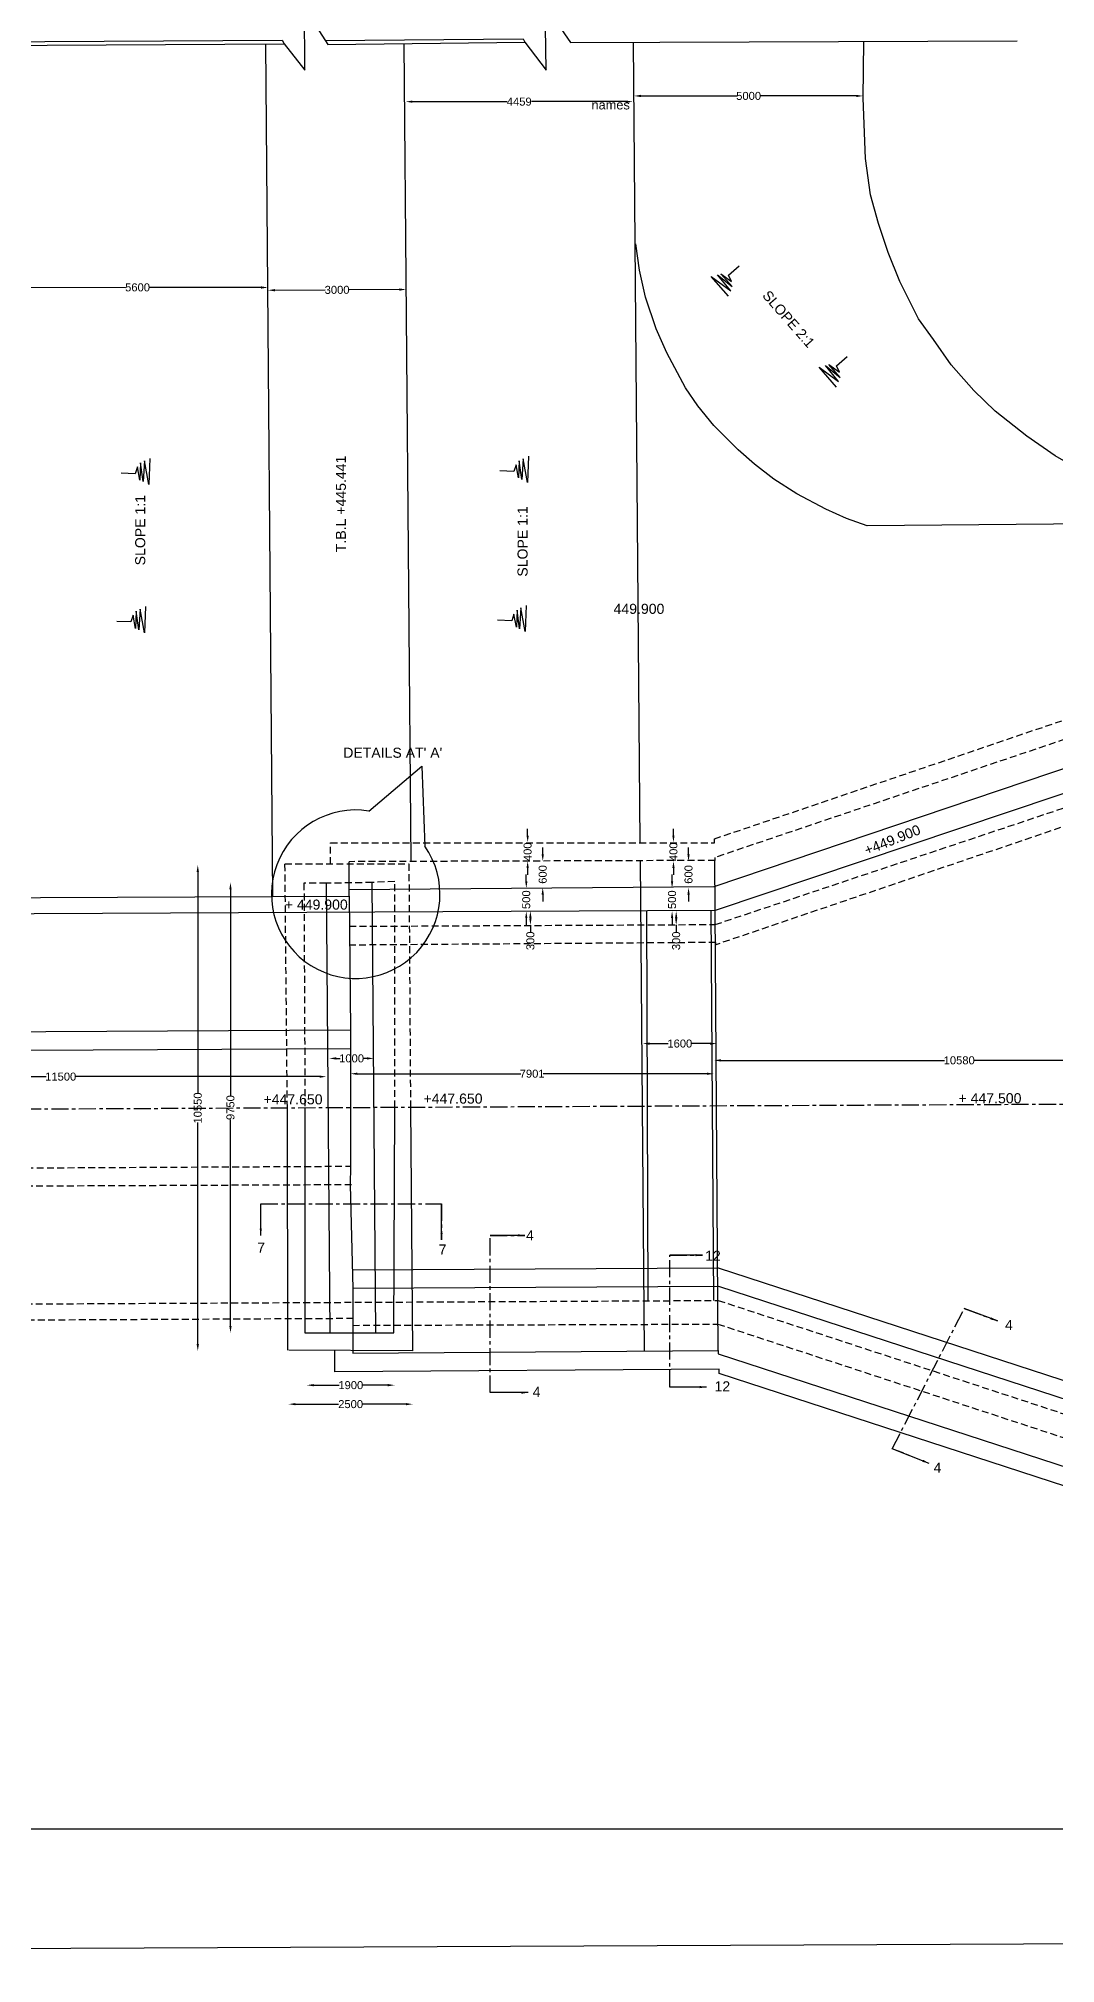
# Model space of a CAD drawing. Header units: millimetres. Extents: x -291 to 121906, y -4 to 63377.
# Drawn here: x 71762 to 94006, y -4 to 42093 of the extents above; entities that cross this region are included whole.
import ezdxf

# ---------------------------------------------------------------- set-up
doc = ezdxf.new("R2010")
doc.units = ezdxf.units.MM
doc.header["$MEASUREMENT"] = 0
doc.linetypes.add('CENTER', pattern=[2, 1.25, -0.25, 0.25, -0.25])
doc.linetypes.add('DASHED', pattern=[0.75, 0.5, -0.25])
for name, color, linetype in [('DIM', 7, 'Continuous'), ('DWG', 7, 'Continuous'), ('TXT', 7, 'Continuous')]:
    doc.layers.add(name, color=color, linetype=linetype)
doc.styles.get("Standard").update_dxf_attribs({"font": 'arial.ttf'})
doc.dimstyles.new('Civil', dxfattribs={"dimtxt": 175, "dimasz": 150, "dimexe": 0.1, "dimexo": 0.0625, "dimgap": 0.09, "dimtad": 0, "dimdec": 0, "dimzin": 12, "dimdsep": 46, "dimtxsty": 'Standard', "dimcen": 0.1, "dimse1": 1, "dimse2": 1, "dimadec": 0, "dimazin": 2, "dimtfac": 1, "dimtdec": 0, "dimtofl": 0, "dimtmove": 0, "dimatfit": 3, "dimfxl": 1, "dimfrac": 1, "dimtolj": 1, "dimtzin": 0, "dimarcsym": 0})
picture_1 = doc.add_image_def('image1.jpg', size_in_pixel=(4892, 9492))

# ---------------------------------------------------------------- blocks, each defined once
blk = doc.blocks.new('*D45')
at = {"layer": 'Defpoints', "color": 0, "linetype": 'ByBlock', "transparency": 16777216}
for p in [(76782, 36648), (71075, 36607), (76782, 36603)]:
    blk.add_point(p, dxfattribs=at)
at = {"layer": 'DIM', "color": 0, "linetype": 'ByBlock', "lineweight": -2, "transparency": 16777216}
for p, q in [((71225, 36652), (73667, 36650)), ((76632, 36648), (74190, 36649))]:
    blk.add_line(p, q, dxfattribs=at)
at = {"layer": 'DIM', "color": 0, "linetype": 'ByBlock', "transparency": 16777216}
for points in [[(71225, 36677), (71225, 36627), (71075, 36652)], [(76632, 36673), (76632, 36623), (76782, 36648)]]:
    blk.add_solid(points, dxfattribs=at)
at = {"layer": 'DIM', "color": 0, "linetype": 'ByBlock', "transparency": 16777216, "insert": (73929, 36650), "char_height": 175, "attachment_point": 5, "rotation": 359.9602}
blk.add_mtext('\\A1;5600', dxfattribs=at)
blk = doc.blocks.new('*D46')
at = {"layer": 'Defpoints', "color": 0, "linetype": 'ByBlock', "transparency": 16777216}
for p in [(76782, 36648), (79805, 36663), (79805, 36604)]:
    blk.add_point(p, dxfattribs=at)
at = {"layer": 'DIM', "color": 0, "linetype": 'ByBlock', "lineweight": -2, "transparency": 16777216}
for p, q in [((76932, 36589), (78032, 36595)), ((79655, 36603), (78554, 36597))]:
    blk.add_line(p, q, dxfattribs=at)
at = {"layer": 'DIM', "color": 0, "linetype": 'ByBlock', "transparency": 16777216}
for points in [[(79655, 36628), (79655, 36578), (79805, 36604)], [(76932, 36614), (76932, 36564), (76782, 36588)]]:
    blk.add_solid(points, dxfattribs=at)
at = {"layer": 'DIM', "color": 0, "linetype": 'ByBlock', "transparency": 16777216, "insert": (78293, 36596), "char_height": 175, "attachment_point": 5, "rotation": 0.2889}
blk.add_mtext('\\A1;3000', dxfattribs=at)
blk = doc.blocks.new('*D82')
at = {"layer": 'Defpoints', "color": 0, "linetype": 'ByBlock', "transparency": 16777216}
for p in [(66435, 19401), (78060, 19401), (78060, 19390)]:
    blk.add_point(p, dxfattribs=at)
at = {"layer": 'DIM', "color": 0, "linetype": 'ByBlock', "lineweight": -2, "transparency": 16777216}
for p, q in [((66585, 19390), (71927, 19390)), ((77910, 19390), (72568, 19390))]:
    blk.add_line(p, q, dxfattribs=at)
at = {"layer": 'DIM', "color": 0, "linetype": 'ByBlock', "transparency": 16777216}
for points in [[(66585, 19415), (66585, 19365), (66435, 19390)], [(77910, 19415), (77910, 19365), (78060, 19390)]]:
    blk.add_solid(points, dxfattribs=at)
at = {"layer": 'DIM', "color": 0, "linetype": 'ByBlock', "transparency": 16777216, "insert": (72248, 19390), "char_height": 175, "attachment_point": 5}
blk.add_mtext('\\A1;11500', dxfattribs=at)
blk = doc.blocks.new('*D98')
at = {"layer": 'Defpoints', "color": 0, "linetype": 'ByBlock', "transparency": 16777216}
for p in [(77232, 12344), (79947, 12344), (79947, 12228)]:
    blk.add_point(p, dxfattribs=at)
at = {"layer": 'DIM', "color": 0, "linetype": 'ByBlock', "lineweight": -2, "transparency": 16777216}
for p, q in [((77382, 12228), (78327, 12228)), ((79797, 12228), (78852, 12228))]:
    blk.add_line(p, q, dxfattribs=at)
at = {"layer": 'DIM', "color": 0, "linetype": 'ByBlock', "transparency": 16777216}
for points in [[(77382, 12253), (77382, 12203), (77232, 12228)], [(79797, 12253), (79797, 12203), (79947, 12228)]]:
    blk.add_solid(points, dxfattribs=at)
at = {"layer": 'DIM', "color": 0, "linetype": 'ByBlock', "transparency": 16777216, "insert": (78589, 12228), "char_height": 175, "attachment_point": 5}
blk.add_mtext('\\A1;2500', dxfattribs=at)
blk = doc.blocks.new('*D99')
at = {"layer": 'Defpoints', "color": 0, "linetype": 'ByBlock', "transparency": 16777216}
for p in [(79552, 12643), (77633, 12602), (79552, 12602)]:
    blk.add_point(p, dxfattribs=at)
at = {"layer": 'DIM', "color": 0, "linetype": 'ByBlock', "lineweight": -2, "transparency": 16777216}
for p, q in [((77783, 12643), (78340, 12643)), ((79402, 12643), (78845, 12643))]:
    blk.add_line(p, q, dxfattribs=at)
at = {"layer": 'DIM', "color": 0, "linetype": 'ByBlock', "transparency": 16777216}
for points in [[(77783, 12668), (77783, 12618), (77633, 12643)], [(79402, 12668), (79402, 12618), (79552, 12643)]]:
    blk.add_solid(points, dxfattribs=at)
at = {"layer": 'DIM', "color": 0, "linetype": 'ByBlock', "transparency": 16777216, "insert": (78593, 12643), "char_height": 175, "attachment_point": 5}
blk.add_mtext('\\A1;1900', dxfattribs=at)
blk = doc.blocks.new('*D100')
at = {"layer": 'Defpoints', "color": 0, "linetype": 'ByBlock', "transparency": 16777216}
for p in [(75246, 24018), (75337, 24018), (75337, 13392)]:
    blk.add_point(p, dxfattribs=at)
at = {"layer": 'DIM', "color": 0, "linetype": 'ByBlock', "lineweight": -2, "transparency": 16777216}
for p, q in [((75246, 23868), (75246, 19026)), ((75246, 13542), (75246, 18384))]:
    blk.add_line(p, q, dxfattribs=at)
at = {"layer": 'DIM', "color": 0, "linetype": 'ByBlock', "transparency": 16777216}
for points in [[(75221, 23868), (75271, 23868), (75246, 24018)], [(75221, 13542), (75271, 13542), (75246, 13392)]]:
    blk.add_solid(points, dxfattribs=at)
at = {"layer": 'DIM', "color": 0, "linetype": 'ByBlock', "transparency": 16777216, "insert": (75246, 18705), "char_height": 175, "attachment_point": 5, "rotation": 90}
blk.add_mtext('\\A1;10550', dxfattribs=at)
blk = doc.blocks.new('*D101')
at = {"layer": 'Defpoints', "color": 0, "linetype": 'ByBlock', "transparency": 16777216}
for p in [(75961, 23637), (76007, 23637), (76007, 13788)]:
    blk.add_point(p, dxfattribs=at)
at = {"layer": 'DIM', "color": 0, "linetype": 'ByBlock', "lineweight": -2, "transparency": 16777216}
for p, q in [((75961, 23487), (75961, 18974)), ((75961, 13938), (75961, 18452))]:
    blk.add_line(p, q, dxfattribs=at)
at = {"layer": 'DIM', "color": 0, "linetype": 'ByBlock', "transparency": 16777216}
for points in [[(75936, 23487), (75986, 23487), (75961, 23637)], [(75936, 13938), (75986, 13938), (75961, 13788)]]:
    blk.add_solid(points, dxfattribs=at)
at = {"layer": 'DIM', "color": 0, "linetype": 'ByBlock', "transparency": 16777216, "insert": (75961, 18713), "char_height": 175, "attachment_point": 5, "rotation": 90}
blk.add_mtext('\\A1;9750', dxfattribs=at)
blk = doc.blocks.new('*D102')
at = {"layer": 'Defpoints', "color": 0, "linetype": 'ByBlock', "transparency": 16777216}
for p in [(79098, 19789), (78123, 19697), (79098, 19697)]:
    blk.add_point(p, dxfattribs=at)
at = {"layer": 'DIM', "color": 0, "linetype": 'ByBlock', "lineweight": -2, "transparency": 16777216}
for p, q in [((78273, 19789), (78357, 19789)), ((78948, 19789), (78863, 19789))]:
    blk.add_line(p, q, dxfattribs=at)
at = {"layer": 'DIM', "color": 0, "linetype": 'ByBlock', "transparency": 16777216}
for points in [[(78273, 19814), (78273, 19764), (78123, 19789)], [(78948, 19814), (78948, 19764), (79098, 19789)]]:
    blk.add_solid(points, dxfattribs=at)
at = {"layer": 'DIM', "color": 0, "linetype": 'ByBlock', "transparency": 16777216, "insert": (78610, 19789), "char_height": 175, "attachment_point": 5}
blk.add_mtext('\\A1;1000', dxfattribs=at)
blk = doc.blocks.new('*D103')
at = {"layer": 'Defpoints', "color": 0, "linetype": 'ByBlock', "transparency": 16777216}
for p in [(78585, 19606), (86532, 19606), (86532, 19454)]:
    blk.add_point(p, dxfattribs=at)
at = {"layer": 'DIM', "color": 0, "linetype": 'ByBlock', "lineweight": -2, "transparency": 16777216}
for p, q in [((78735, 19454), (82315, 19454)), ((86382, 19454), (82803, 19454))]:
    blk.add_line(p, q, dxfattribs=at)
at = {"layer": 'DIM', "color": 0, "linetype": 'ByBlock', "transparency": 16777216}
for points in [[(78735, 19479), (78735, 19429), (78585, 19454)], [(86382, 19479), (86382, 19429), (86532, 19454)]]:
    blk.add_solid(points, dxfattribs=at)
at = {"layer": 'DIM', "color": 0, "linetype": 'ByBlock', "transparency": 16777216, "insert": (82559, 19454), "char_height": 175, "attachment_point": 5}
blk.add_mtext('\\A1;7901', dxfattribs=at)
blk = doc.blocks.new('*D104')
at = {"layer": 'Defpoints', "color": 0, "linetype": 'ByBlock', "transparency": 16777216}
for p in [(82571, 23011), (82521, 22703), (82571, 22703)]:
    blk.add_point(p, dxfattribs=at)
at = {"layer": 'DIM', "color": 0, "linetype": 'ByBlock', "lineweight": -2, "transparency": 16777216}
for p, q in [((82521, 22861), (82521, 22853)), ((82521, 22703), (82521, 22553))]:
    blk.add_line(p, q, dxfattribs=at)
at = {"layer": 'DIM', "color": 0, "linetype": 'ByBlock', "transparency": 16777216}
for points in [[(82496, 22861), (82546, 22861), (82521, 23011)], [(82496, 22853), (82546, 22853), (82521, 22703)]]:
    blk.add_solid(points, dxfattribs=at)
at = {"layer": 'DIM', "color": 0, "linetype": 'ByBlock', "transparency": 16777216, "insert": (82521, 22360), "char_height": 175, "attachment_point": 5, "rotation": 90}
blk.add_mtext('\\A1;300', dxfattribs=at)
blk = doc.blocks.new('*D105')
at = {"layer": 'Defpoints', "color": 0, "linetype": 'ByBlock', "transparency": 16777216}
for p in [(82256, 23512), (82431, 23512), (82256, 23008)]:
    blk.add_point(p, dxfattribs=at)
at = {"layer": 'DIM', "color": 0, "linetype": 'ByBlock', "lineweight": -2, "transparency": 16777216}
for p, q in [((82431, 23662), (82431, 23812)), ((82431, 22858), (82431, 22708))]:
    blk.add_line(p, q, dxfattribs=at)
at = {"layer": 'DIM', "color": 0, "linetype": 'ByBlock', "transparency": 16777216}
for points in [[(82406, 23662), (82456, 23662), (82431, 23512)], [(82406, 22858), (82456, 22858), (82431, 23008)]]:
    blk.add_solid(points, dxfattribs=at)
at = {"layer": 'DIM', "color": 0, "linetype": 'ByBlock', "transparency": 16777216, "insert": (82431, 23260), "char_height": 175, "attachment_point": 5, "rotation": 90}
blk.add_mtext('\\A1;500', dxfattribs=at)
blk = doc.blocks.new('*D106')
at = {"layer": 'Defpoints', "color": 0, "linetype": 'ByBlock', "transparency": 16777216}
for p in [(82761, 24102), (82791, 24102), (82761, 23522)]:
    blk.add_point(p, dxfattribs=at)
at = {"layer": 'DIM', "color": 0, "linetype": 'ByBlock', "lineweight": -2, "transparency": 16777216}
for p, q in [((82791, 24252), (82791, 24402)), ((82791, 23372), (82791, 23222))]:
    blk.add_line(p, q, dxfattribs=at)
at = {"layer": 'DIM', "color": 0, "linetype": 'ByBlock', "transparency": 16777216}
for points in [[(82766, 24252), (82816, 24252), (82791, 24102)], [(82766, 23372), (82816, 23372), (82791, 23522)]]:
    blk.add_solid(points, dxfattribs=at)
at = {"layer": 'DIM', "color": 0, "linetype": 'ByBlock', "transparency": 16777216, "insert": (82791, 23812), "char_height": 175, "attachment_point": 5, "rotation": 90}
blk.add_mtext('\\A1;600', dxfattribs=at)
blk = doc.blocks.new('*D107')
at = {"layer": 'Defpoints', "color": 0, "linetype": 'ByBlock', "transparency": 16777216}
for p in [(82461, 24513), (82496, 24513), (82496, 24103)]:
    blk.add_point(p, dxfattribs=at)
at = {"layer": 'DIM', "color": 0, "linetype": 'ByBlock', "lineweight": -2, "transparency": 16777216}
for p, q in [((82461, 24663), (82461, 24813)), ((82461, 23953), (82461, 23803))]:
    blk.add_line(p, q, dxfattribs=at)
at = {"layer": 'DIM', "color": 0, "linetype": 'ByBlock', "transparency": 16777216}
for points in [[(82436, 24663), (82486, 24663), (82461, 24513)], [(82436, 23953), (82486, 23953), (82461, 24103)]]:
    blk.add_solid(points, dxfattribs=at)
at = {"layer": 'DIM', "color": 0, "linetype": 'ByBlock', "transparency": 16777216, "insert": (82461, 24308), "char_height": 175, "attachment_point": 5, "rotation": 90}
blk.add_mtext('\\A1;400', dxfattribs=at)
blk = doc.blocks.new('*D111')
at = {"layer": 'Defpoints', "color": 0, "linetype": 'ByBlock', "transparency": 16777216}
for p in [(85760, 23011), (85710, 22703), (85760, 22703)]:
    blk.add_point(p, dxfattribs=at)
at = {"layer": 'DIM', "color": 0, "linetype": 'ByBlock', "lineweight": -2, "transparency": 16777216}
for p, q in [((85710, 22861), (85710, 22853)), ((85710, 22703), (85710, 22553))]:
    blk.add_line(p, q, dxfattribs=at)
at = {"layer": 'DIM', "color": 0, "linetype": 'ByBlock', "transparency": 16777216}
for points in [[(85685, 22861), (85735, 22861), (85710, 23011)], [(85685, 22853), (85735, 22853), (85710, 22703)]]:
    blk.add_solid(points, dxfattribs=at)
at = {"layer": 'DIM', "color": 0, "linetype": 'ByBlock', "transparency": 16777216, "insert": (85710, 22360), "char_height": 175, "attachment_point": 5, "rotation": 90}
blk.add_mtext('\\A1;300', dxfattribs=at)
blk = doc.blocks.new('*D108')
at = {"layer": 'Defpoints', "color": 0, "linetype": 'ByBlock', "transparency": 16777216}
for p in [(85445, 23512), (85620, 23512), (85445, 23008)]:
    blk.add_point(p, dxfattribs=at)
at = {"layer": 'DIM', "color": 0, "linetype": 'ByBlock', "lineweight": -2, "transparency": 16777216}
for p, q in [((85620, 23662), (85620, 23812)), ((85620, 22858), (85620, 22708))]:
    blk.add_line(p, q, dxfattribs=at)
at = {"layer": 'DIM', "color": 0, "linetype": 'ByBlock', "transparency": 16777216}
for points in [[(85595, 23662), (85645, 23662), (85620, 23512)], [(85595, 22858), (85645, 22858), (85620, 23008)]]:
    blk.add_solid(points, dxfattribs=at)
at = {"layer": 'DIM', "color": 0, "linetype": 'ByBlock', "transparency": 16777216, "insert": (85620, 23260), "char_height": 175, "attachment_point": 5, "rotation": 90}
blk.add_mtext('\\A1;500', dxfattribs=at)
blk = doc.blocks.new('*D109')
at = {"layer": 'Defpoints', "color": 0, "linetype": 'ByBlock', "transparency": 16777216}
for p in [(85950, 24102), (85980, 24102), (85950, 23522)]:
    blk.add_point(p, dxfattribs=at)
at = {"layer": 'DIM', "color": 0, "linetype": 'ByBlock', "lineweight": -2, "transparency": 16777216}
for p, q in [((85980, 24252), (85980, 24402)), ((85980, 23372), (85980, 23222))]:
    blk.add_line(p, q, dxfattribs=at)
at = {"layer": 'DIM', "color": 0, "linetype": 'ByBlock', "transparency": 16777216}
for points in [[(85955, 24252), (86005, 24252), (85980, 24102)], [(85955, 23372), (86005, 23372), (85980, 23522)]]:
    blk.add_solid(points, dxfattribs=at)
at = {"layer": 'DIM', "color": 0, "linetype": 'ByBlock', "transparency": 16777216, "insert": (85980, 23812), "char_height": 175, "attachment_point": 5, "rotation": 90}
blk.add_mtext('\\A1;600', dxfattribs=at)
blk = doc.blocks.new('*D110')
at = {"layer": 'Defpoints', "color": 0, "linetype": 'ByBlock', "transparency": 16777216}
for p in [(85650, 24513), (85685, 24513), (85685, 24103)]:
    blk.add_point(p, dxfattribs=at)
at = {"layer": 'DIM', "color": 0, "linetype": 'ByBlock', "lineweight": -2, "transparency": 16777216}
for p, q in [((85650, 24663), (85650, 24813)), ((85650, 23953), (85650, 23803))]:
    blk.add_line(p, q, dxfattribs=at)
at = {"layer": 'DIM', "color": 0, "linetype": 'ByBlock', "transparency": 16777216}
for points in [[(85625, 24663), (85675, 24663), (85650, 24513)], [(85625, 23953), (85675, 23953), (85650, 24103)]]:
    blk.add_solid(points, dxfattribs=at)
at = {"layer": 'DIM', "color": 0, "linetype": 'ByBlock', "transparency": 16777216, "insert": (85650, 24308), "char_height": 175, "attachment_point": 5, "rotation": 90}
blk.add_mtext('\\A1;400', dxfattribs=at)
blk = doc.blocks.new('*D112')
at = {"layer": 'Defpoints', "color": 0, "linetype": 'ByBlock', "transparency": 16777216}
for p in [(84978, 20069), (86600, 20113), (86600, 20069)]:
    blk.add_point(p, dxfattribs=at)
at = {"layer": 'DIM', "color": 0, "linetype": 'ByBlock', "lineweight": -2, "transparency": 16777216}
for p, q in [((85128, 20113), (85536, 20113)), ((86450, 20113), (86042, 20113))]:
    blk.add_line(p, q, dxfattribs=at)
at = {"layer": 'DIM', "color": 0, "linetype": 'ByBlock', "transparency": 16777216}
for points in [[(85128, 20138), (85128, 20088), (84978, 20113)], [(86450, 20138), (86450, 20088), (86600, 20113)]]:
    blk.add_solid(points, dxfattribs=at)
at = {"layer": 'DIM', "color": 0, "linetype": 'ByBlock', "transparency": 16777216, "insert": (85789, 20113), "char_height": 175, "attachment_point": 5}
blk.add_mtext('\\A1;1600', dxfattribs=at)
blk = doc.blocks.new('*D117')
at = {"layer": 'Defpoints', "color": 0, "linetype": 'ByBlock', "transparency": 16777216}
for p in [(86539, 19464), (97260, 19746), (97260, 19464)]:
    blk.add_point(p, dxfattribs=at)
at = {"layer": 'DIM', "color": 0, "linetype": 'ByBlock', "lineweight": -2, "transparency": 16777216}
for p, q in [((86689, 19746), (91579, 19746)), ((97110, 19746), (92221, 19746))]:
    blk.add_line(p, q, dxfattribs=at)
at = {"layer": 'DIM', "color": 0, "linetype": 'ByBlock', "transparency": 16777216}
for points in [[(86689, 19771), (86689, 19721), (86539, 19746)], [(97110, 19771), (97110, 19721), (97260, 19746)]]:
    blk.add_solid(points, dxfattribs=at)
at = {"layer": 'DIM', "color": 0, "linetype": 'ByBlock', "transparency": 16777216, "insert": (91900, 19746), "char_height": 175, "attachment_point": 5}
blk.add_mtext('\\A1;10580', dxfattribs=at)
blk = doc.blocks.new('*D125')
at = {"layer": 'Defpoints', "color": 0, "linetype": 'ByBlock', "transparency": 16777216}
for p in [(79792, 40762), (84762, 40762), (84762, 40712)]:
    blk.add_point(p, dxfattribs=at)
at = {"layer": 'DIM', "color": 0, "linetype": 'ByBlock', "lineweight": -2, "transparency": 16777216}
for p, q in [((79942, 40712), (82012, 40712)), ((84612, 40712), (82542, 40712))]:
    blk.add_line(p, q, dxfattribs=at)
at = {"layer": 'DIM', "color": 0, "linetype": 'ByBlock', "transparency": 16777216}
for points in [[(79942, 40737), (79942, 40687), (79792, 40712)], [(84612, 40737), (84612, 40687), (84762, 40712)]]:
    blk.add_solid(points, dxfattribs=at)
at = {"layer": 'DIM', "color": 0, "linetype": 'ByBlock', "transparency": 16777216, "insert": (82277, 40712), "char_height": 175, "attachment_point": 5}
blk.add_mtext('\\A1;4459', dxfattribs=at)
blk = doc.blocks.new('*D126')
at = {"layer": 'Defpoints', "color": 0, "linetype": 'ByBlock', "transparency": 16777216}
for p in [(89798, 40837), (84790, 40737), (89798, 40737)]:
    blk.add_point(p, dxfattribs=at)
at = {"layer": 'DIM', "color": 0, "linetype": 'ByBlock', "lineweight": -2, "transparency": 16777216}
for p, q in [((84940, 40837), (87033, 40837)), ((89648, 40837), (87555, 40837))]:
    blk.add_line(p, q, dxfattribs=at)
at = {"layer": 'DIM', "color": 0, "linetype": 'ByBlock', "transparency": 16777216}
for points in [[(84940, 40862), (84940, 40812), (84790, 40837)], [(89648, 40862), (89648, 40812), (89798, 40837)]]:
    blk.add_solid(points, dxfattribs=at)
at = {"layer": 'DIM', "color": 0, "linetype": 'ByBlock', "transparency": 16777216, "insert": (87294, 40837), "char_height": 175, "attachment_point": 5}
blk.add_mtext('\\A1;5000', dxfattribs=at)

msp = doc.modelspace()

# ---------------------------------------------------------------- linework, layer by layer
at = {"linetype": 'ByBlock'}
msp.add_lwpolyline([(118249.3, 2936.9), (3003.8, 2936.9), (3003.8, 60972.5), (118249.3, 60972.5)], close=True, dxfattribs=at)
at = {"layer": 'DWG', "linetype": 'ByBlock'}
for points in [[(28747.8, 41744.8), (57997.2, 41890.6), (58469.9, 41304.4), (58469.9, 42664.1), (58975.1, 41874.3), (77134.8, 41980.1), (77591.1, 41402), (77583, 42753.6), (78088.2, 41963.8), (82396.1, 42012.7), (82868.7, 41402.1), (82844.2, 42810.6), (83398.3, 42004.6), (93170.8, 42045.3)], [(58922.4, 41956.7), (77093.8, 42055.5), (77134.8, 41980.1)], [(76890.6, 23330.8), (76737.6, 41977.8)], [(78033.2, 42049.8), (82363.8, 42086.1), (82396.1, 42012.7)], [(79911.3, 24096), (79759.3, 41982.8)], [(84924.2, 24501.9), (84773.6, 42010.3)], [(94696.1, 32565.4), (93995.9, 32966.5), (93379.8, 33395.6), (92689, 33945.9), (92222.3, 34393.6), (91727.5, 34953.2), (91335.4, 35512.9), (91008.7, 35960.6), (90604.3, 36780.1), (90342.9, 37414.3), (90137.6, 38048.6), (89960.2, 38673.5), (89848.2, 39466.4), (89801.5, 40786.7), (89810.8, 42031.3)], [(97219.5, 31501.1), (89887.8, 31439.1), (89437.9, 31596.2), (88980.7, 31800.9), (88349.4, 32132.1), (87844.6, 32453.7), (87423.9, 32786.3), (87065.5, 33096.9), (86533.2, 33629.4), (86185.7, 34060.7), (85911.4, 34451.8), (85504.4, 35218.4), (85270.3, 35741.1), (85039, 36434.8), (84907.3, 37030.6), (84826.8, 37600.7)], [(86855.5, 36456.6), (86477.1, 36887.6), (86901.3, 36576.4), (86610.7, 36925.4), (86932.6, 36667.4), (86684.3, 36950.2), (86922.8, 36778.1), (86855.7, 36917.9), (87088.9, 37122.7)], [(89217, 34471.8), (88838.6, 34902.8), (89262.8, 34591.5), (88972.2, 34940.6), (89294.1, 34682.6), (89045.7, 34965.4), (89284.3, 34793.2), (89217.1, 34933), (89450.4, 35137.8)], [(74195.5, 32910.9), (74175.2, 32337.7), (74080, 32855.2), (74052, 32401.9), (73994.8, 32810.4), (73981.5, 32434.3), (73926, 32723.1), (73879, 32575.4), (73568.8, 32586.3)], [(82477.2, 32959.7), (82456.9, 32386.5), (82361.7, 32904), (82333.8, 32450.7), (82276.5, 32859.2), (82263.2, 32483.1), (82207.7, 32771.9), (82160.7, 32624.2), (81850.5, 32635.1)], [(78554.8, 23484.2), (86543.7, 23550.2), (96751.5, 26993.6), (96730.4, 31260.2)], [(74100.1, 29670.3), (74079.8, 29097.1), (73984.6, 29614.6), (73956.7, 29161.2), (73899.4, 29569.7), (73886.1, 29193.6), (73830.6, 29482.5), (73783.6, 29334.7), (73473.4, 29345.7)], [(82429.5, 29695.2), (82409.2, 29122.1), (82314, 29639.5), (82286.1, 29186.2), (82228.8, 29594.7), (82215.5, 29218.6), (82160, 29507.5), (82113, 29359.7), (81802.8, 29370.6)], [(40373, 22807.3), (86566.5, 23030.5), (97237.6, 26609)], [(78988, 25199.3), (80145, 26176.8), (80214.3, 24430.1)], [(53232.2, 23212.7), (54914.3, 23234.6), (78554.8, 23338.1), (78554.8, 24091.5)], [(85018.4, 13390.9), (84932.7, 24112.8)], [(86631.4, 13403.2), (86556.9, 24118.3)], [(78143.5, 13784.5), (78059.7, 23619.4)], [(79142.9, 13784.5), (79063.7, 23636)], [(78554.8, 23338.1), (78586.2, 20410.6)], [(85061, 23023.2), (85087.8, 14488.5)], [(86531.8, 14495.7), (86473.9, 23030.1)], [(53253, 20272.3), (78586.2, 20410.6), (78586.2, 19995.4), (53255.9, 19864.1)], [(78586.2, 19995.4), (78585.7, 17432.1), (78578.8, 17025.3), (78636.7, 14759.2)], [(77215.4, 13408.4), (77205.6, 18710.7)], [(79898.9, 18723.4), (79939.1, 13393.6), (77234.2, 13408.3)], [(77590.7, 18712.5), (77590.7, 13784.5), (79534.3, 13784.5), (79553.1, 18721.7)], [(78626.3, 15167.9), (86631.4, 15208.9), (98056.5, 11487.2), (98056.5, 5934.8), (95885.7, 5934.8), (95885.7, 9890.9), (86648.9, 12895.8), (86648.9, 12994.9), (78242.8, 12938.1), (78242.8, 13402.8)]]:
    msp.add_lwpolyline(points, dxfattribs=at)
at = {"layer": 'DWG', "linetype": 'DASHED', "ltscale": 300}
for points in [[(78151.5, 24041.9), (78151.5, 24501.9), (86547.6, 24501.9), (86547.6, 24590.7), (95738, 27715.2), (95685.5, 31644.3), (97916.9, 31644.3), (97953.4, 26138.6), (86574.4, 22274.6), (86574.4, 22325.1), (78566.3, 22266.6)], [(78561.9, 22677.6), (86563.9, 22717.2), (97556.3, 26393.4), (97521.5, 31260.2), (96102, 31260.2), (96130.4, 27416.3), (86556.9, 24182.5), (86556.9, 24118.3), (78554.8, 24091.5)], [(77205.6, 18710.7), (77153.3, 24041.9), (79863.3, 24041.9), (79898.9, 18723.4)], [(79553.1, 18721.7), (79553.1, 23657), (79063.7, 23636), (78059.7, 23619.4), (77568.4, 23619.4), (77590.7, 18712.5)], [(53274.2, 17299.3), (78585.7, 17432.1)], [(78610.1, 17025.4), (53311.4, 16911.1)], [(31577.8, 6016.4), (31577.8, 10673.3), (40428.4, 14263.3), (86628.4, 14496.2), (97367.7, 10973.3), (97367.7, 6338.5)], [(53297.7, 13976.9), (78636.7, 14106.9)], [(78636.7, 13951.8), (86621.4, 13978.9), (96850.9, 10618.9), (96878.8, 6343.1)]]:
    msp.add_lwpolyline(points, dxfattribs=at)
at = {"layer": 'DWG', "linetype": 'CENTER', "ltscale": 300}
for points in [[(21644.7, 20478.7), (21644.7, 18448.5), (106505.5, 18848.9), (106505.5, 20662)], [(76624.1, 15916.2), (76624.1, 16609.3), (80578.5, 16609.3), (80578.5, 15823.3)], [(82474.2, 12480.3), (81640.6, 12480.3), (81640.6, 15919.2), (82400, 15919.2)], [(86375.4, 12601.8), (85568.4, 12601.8), (85568.4, 15486.3), (86283.9, 15486.3)], [(91244.3, 10933.7), (90435.3, 11253.6), (92011.2, 14318.6), (92736, 14049.2)]]:
    msp.add_lwpolyline(points, dxfattribs=at)
at = {"layer": 'DWG', "linetype": 'ByBlock', "ltscale": 300}
msp.add_lwpolyline([(97367.7, 6338.5), (97692.2, 6338.5), (97663.9, 11208), (86641.5, 14802.2), (78636.7, 14759.2), (78636.7, 13342.2), (86631.4, 13403.2), (86631.4, 13327), (96250.6, 10191.4), (96274.5, 6348.9), (97367.7, 6338.5)], dxfattribs=at)
at = {"layer": 'DWG', "linetype": 'ByBlock'}
msp.add_arc((78701, 23379.6), 1842.2, 81.03613, 34.76975, dxfattribs=at)

# ---------------------------------------------------------------- texts
at = {"layer": 'DIM', "linetype": 'ByBlock'}
for s, height, p in [('names', 200, (83857, 40542.4)), ('449.900', 220, (84340.6, 29511.3)), ("DETAILS AT' A'", 220, (78427.4, 26364.1)), ('+ 449.900', 220, (77150.4, 23042.9)), ('+447.650', 220, (76684.7, 18784.2)), ('+447.650', 220, (80183.9, 18800.3)), ('+ 447.500', 220, (91885.6, 18808.5)), ('4', 220, (82426, 15809.5)), ('7', 220, (76547, 15543)), ('7', 220, (80515.1, 15500)), ('12', 220, (86342.5, 15362.5)), ('4', 220, (92901.5, 13849.3)), ('12', 220, (86549, 12508.1)), ('4', 220, (82572.3, 12387.8)), ('4', 220, (91339.2, 10728.5))]:
    msp.add_text(s, height=height, dxfattribs=at).set_placement(p)
for s, rotation, p in [('SLOPE 2:1', 311.2507, (87579.4, 36464.2)), ('T.B.L +445.441', 90, (78486, 30859.8)), ('SLOPE 1:1', 90, (74097, 30571.6)), ('SLOPE 1:1', 90, (82459.5, 30324.8)), ('+449.900', 21.72879, (89879, 24227.5))]:
    msp.add_text(s, height=220, rotation=rotation, dxfattribs=at).set_placement(p)

# ---------------------------------------------------------------- dimensions: what is measured, and where the dimension line sits
for p1, p2, distance, text, picture, middle in [((84790.5, 40737), (89798.3, 40737), 99.8, '5000', '*D126', (87294.4, 40836.9)), ((79791.7, 40762), (84762, 40762), -49.9, '4459', '*D125', (82276.8, 40712.1)), ((71075.4, 36607.4), (76781.7, 36603.5), 44.2, '5600', '*D45', (73928.6, 36649.7)), ((76781.7, 36647.7), (79804.5, 36662.9), -59.4, '3000', '*D46', (78293.4, 36595.9)), ((82495.6, 24103.4), (82495.6, 24513), 35, '400', '*D107', (82460.6, 24308.2)), ((85684.8, 24103.4), (85684.8, 24513), 35, '400', '*D110', (85649.8, 24308.2)), ((75337.1, 13392.2), (75337.1, 24018), 91.3, '10550', '*D100', (75245.9, 18705.1)), ((82760.8, 23522.3), (82760.8, 24101.7), -30, '600', '*D106', (82790.8, 23812)), ((85949.9, 23522.3), (85949.9, 24101.7), -30, '600', '*D109', (85979.9, 23812)), ((76006.9, 13788.4), (76006.9, 23637.2), 45.6, '9750', '*D101', (75961.3, 18712.8)), ((82255.9, 23007.8), (82255.9, 23512.3), -175, '500', '*D105', (82430.8, 23260.1)), ((85445, 23007.8), (85445, 23512.3), -175, '500', '*D108', (85620, 23260.1)), ((82570.8, 23011.2), (82570.8, 22703.1), -50, '300', '*D104', (82520.8, 22360.1)), ((85759.9, 23011.2), (85759.9, 22703.1), -50, '300', '*D111', (85710, 22360.1)), ((84977.6, 20068.7), (86600.1, 20068.7), 43.8, '1600', '*D112', (85788.8, 20112.5)), ((78123.2, 19697.3), (79097.5, 19697.3), 91.3, '1000', '*D102', (78610.3, 19788.6)), ((86539.4, 19463.5), (97260, 19463.5), 282.1, '10580', '*D117', (91899.7, 19745.6)), ((66434.8, 19400.7), (78060.5, 19400.7), -10.9, '11500', '*D82', (72247.6, 19389.8)), ((78585.2, 19605.9), (86532.3, 19605.9), -152.1, '7901', '*D103', (82558.8, 19453.8)), ((77633.2, 12602.2), (79552, 12602.2), 40.8, '1900', '*D99', (78592.6, 12643)), ((77231.8, 12343.9), (79946.6, 12343.9), -115.6, '2500', '*D98', (78589.2, 12228.3))]:
    dim = msp.add_aligned_dim(p1=p1, p2=p2, distance=distance, text=text, dimstyle='Civil', dxfattribs=at)
    dim.commit()
    dim.dimension.update_dxf_attribs({"geometry": picture, "text_midpoint": middle})

# ---------------------------------------------------------------- pictures from other files: only their frames are drawn
at = {"layer": 'TXT', "linetype": 'ByBlock'}
image = msp.add_image(picture_1, insert=(-291.1, 62828.1), size_in_units=(62832.8, 121915.1), rotation=-89.74186, dxfattribs=dict(at, fade=35))
image.dxf.flags = 7

# ---------------------------------------------------------------- leaders
for points in [[(76624.1, 15916.2), (76624.1, 16609.3)], [(80578.5, 15823.3), (80578.5, 16609.3)], [(82400, 15919.2), (81640.6, 15919.2)], [(86283.9, 15486.3), (85568.4, 15486.3)], [(92736, 14049.2), (92011.2, 14318.6)], [(82474.2, 12480.3), (81640.6, 12480.3)], [(86375.4, 12601.8), (85568.4, 12601.8)], [(91244.3, 10933.7), (90435.3, 11253.6)]]:
    msp.add_leader(points, dimstyle='Civil', override={"dimgap": 0.09, "dimtad": 0}, dxfattribs=at)

doc.saveas('drawing.dxf')
